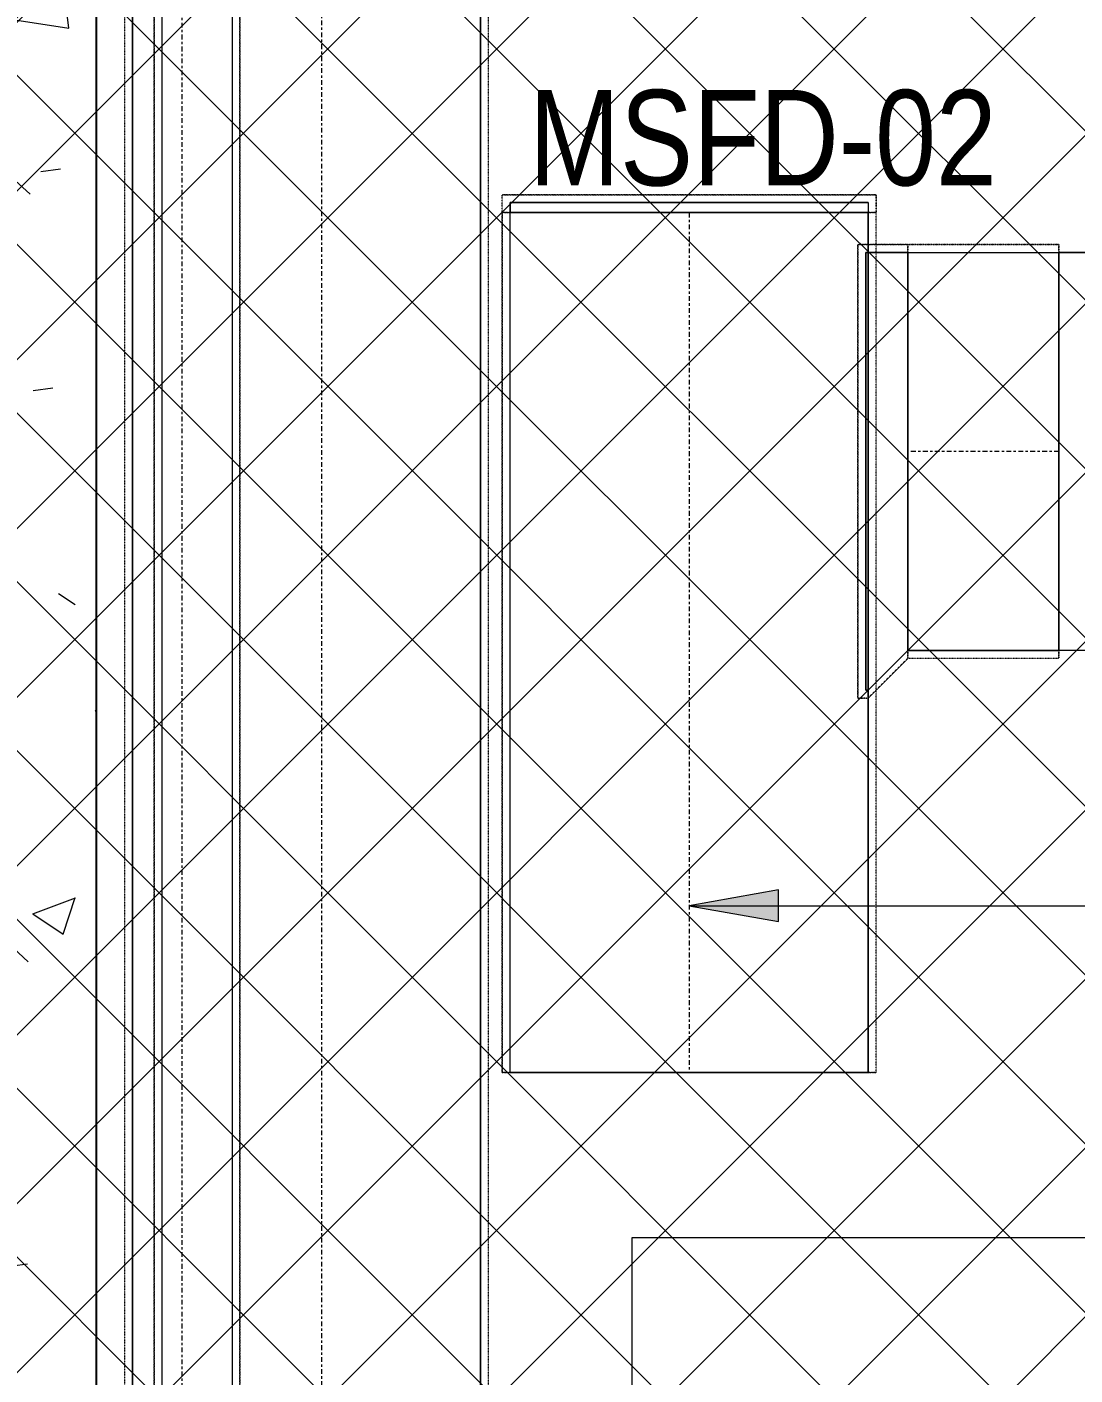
# Model space of a CAD drawing. Header units: inches. Extents: x -83664 to 20107, y -47222 to 19398.
# Drawn here: x -45722 to -43088, y -7943 to -4555 of the extents above; entities that cross this region are included whole.
import ezdxf

# ---------------------------------------------------------------- set-up
doc = ezdxf.new("R2010")
doc.units = ezdxf.units.IN
doc.header["$MEASUREMENT"] = 0
doc.linetypes.add('Center', pattern=[29.999999, 12, -6, 6, -6])
doc.linetypes.add('Hidden 0_50', pattern=[1.0584, 0.5292, -0.5292])
for name, color, linetype, lineweight in [('A-DETL-GENF', 7, 'Continuous', 9), ('A-WALL', 7, 'Continuous', 9), ('A-WALL-PATT', 7, 'Continuous', 25), ('G-ANNO-TEXT', 7, 'Continuous', 9), ('M-HVAC-DUCT-CNTR', 7, 'Center', 9), ('M-HVAC-DUCT-IDEN', 7, 'Continuous', 18)]:
    doc.layers.add(name, color=color, linetype=linetype, lineweight=lineweight)
doc.layers.add('M-HVAC-DUCT', color=7, linetype='Continuous', lineweight=9, true_color=0xffe97f)
doc.styles.add('Arial Narrow_21', font='ARIALN.TTF', dxfattribs={"height": 240})
pattern_1 = [(50, (0, 0), (1093.1044, -95.634), [114.3, -1257.3]), (355, (0, 0), (-211.4575, 1146.341), [91.44, -1005.84]), (100.451, (91.1, -8), (881.656, 1050.7), [97.14, -1068.54]), (46.184, (0, 304.8), (1626.475, -252.257), [171.45, -1885.95]), (96.636, (135.5, 283.8), (1424.416, 1484.565), [145.71, -1602.811]), (351.184, (0, 304.8), (1424.43, 1484.551), [137.16, -1508.76]), (21, (152.4, 228.6), (909.6863, -613.591), [114.3, -1257.3]), (326, (152.4, 228.6), (370.812, 1105.129), [91.44, -1005.84]), (71.451, (228.2, 177.5), (1280.503, 491.528), [97.14, -1068.54]), (37.5, (0, 0), (18.5313, 507.3303), [50.292, -943.356, 50.292, -970.788, -1009.65]), (37.5, (0, 0), (18.5313, 507.3303), [-2014.728, 50.292, -959.358]), (7.5, (0, 0), (400.9178, 601.0836), [50.292, -531.876, 50.292, -920.496, -384.81]), (7.5, (0, 0), (400.9178, 601.0836), [-1552.956, 50.292, -334.518]), (327.5, (-339.85, 0), (813.5452, -34.3737), [50.292, -330.708, 50.292, -1138.428, -1577.34]), (327.5, (-339.85, 0), (813.5452, -34.3737), [-1569.72, 50.292, -1527.048]), (317.5, (-492.25, 0), (888.7755, 152.56), [50.292, -445.008, 50.292, -739.14, -1120.14]), (317.5, (-492.25, 0), (888.7755, 152.56), [-1284.732, 50.292, -1069.848])]

# ---------------------------------------------------------------- blocks, each defined once
blk = doc.blocks.new('M_Rec Endcap - Standard-8296278-FIRST FLOOR AC CONDITIONING LAYOUT - PART A')
at = {"layer": 'M-HVAC-DUCT', "color": 30, "true_color": 0xff7f00}
for p, q in [((0, 450), (0, -450)), ((0, -450), (0, 450)), ((0, 450), (25, 450)), ((25, 450), (0, 450)), ((25, 450), (25, -450)), ((25, -450), (25, 450)), ((25, -450), (0, -450)), ((25, -450), (0, -450))]:
    blk.add_line(p, q, dxfattribs=at)
blk = doc.blocks.new('M_Rec Tap - Beveled - Standard-8350866-FIRST FLOOR AC CONDITIONING LAYOUT - PART A')
at = {"layer": 'M-HVAC-DUCT', "color": 30, "true_color": 0xff7f00}
for p, q in [((0, 600), (-6.096, 600)), ((-6.096, -500), (-6.096, 600)), ((-6.096, 600), (-6.096, -500)), ((-6.096, 600), (0, 600)), ((100, 500), (0, 600)), ((100, 500), (0, 600)), ((100, 500), (100, -500)), ((100, -500), (100, 500)), ((-6.096, -500), (100, -500)), ((100, -500), (-6.096, -500))]:
    blk.add_line(p, q, dxfattribs=at)
blk = doc.blocks.new('M_Rec Transition - Length - Standard-8350845-FIRST FLOOR AC CONDITIONING LAYOUT - PART A')
at = {"layer": 'M-HVAC-DUCT', "color": 30, "true_color": 0xff7f00}
for p, q in [((0, 500), (0, -500)), ((0, 500), (375, 500)), ((0, 500), (375, 500)), ((0, -500), (0, 500)), ((375, -500), (375, 500)), ((375, 500), (375, -500)), ((0, -500), (375, -500)), ((375, -500), (0, -500))]:
    blk.add_line(p, q, dxfattribs=at)
blk = doc.blocks.new('TEMW-SMBZ-HO-BM-HVAC-00002_rvt-1-FIRST FLOOR AC CONDITIONING LAYOUT - PART A')
at = {"layer": 'M-HVAC-DUCT', "color": 6, "linetype": 'Hidden 0_50', "true_color": 0xff00ff}
for p, q in [((106054.5, 95843.9), (106054.5, 90023.9)), ((106054.5, 90023.9), (106054.5, 95843.9)), ((106894.5, 90023.9), (106894.5, 95843.9)), ((106894.5, 90023.9), (106894.5, 95843.9))]:
    blk.add_line(p, q, dxfattribs=at)
at = {"layer": 'M-HVAC-DUCT', "color": 6, "true_color": 0xff00ff}
for p, q in [((106074.5, 90023.9), (106074.5, 95843.9)), ((106074.5, 90023.9), (106074.5, 95843.9)), ((106874.5, 95843.9), (106874.5, 90023.9)), ((106874.5, 90023.9), (106874.5, 95843.9))]:
    blk.add_line(p, q, dxfattribs=at)
at = {"layer": 'M-HVAC-DUCT', "color": 30, "linetype": 'Hidden 0_50', "true_color": 0xff7f00}
for p, q in [((105979.9, 95381.2), (105979.9, 89436.2)), ((105979.9, 95381.2), (105979.9, 89436.2)), ((106269.9, 89436.2), (106269.9, 95381.2)), ((106269.9, 95381.2), (106269.9, 89436.2)), ((107869, 93395.9), (106929, 93395.9)), ((106929, 93395.9), (107869, 93395.9)), ((106929, 93350.9), (106929, 93395.9)), ((106929, 93350.9), (106929, 93395.9)), ((107869, 93395.9), (107869, 93350.9)), ((107869, 93350.9), (107869, 93395.9)), ((107869, 93350.9), (106929, 93350.9)), ((106929, 93350.9), (107869, 93350.9)), ((106929, 93350.9), (107869, 93350.9)), ((107869, 93350.9), (106929, 93350.9)), ((106929, 93350.9), (106929, 91189.6)), ((106929, 91189.6), (106929, 93350.9)), ((107869, 91189.6), (107869, 93350.9)), ((107869, 91189.6), (107869, 93350.9)), ((107822.9, 92130.6), (107822.9, 93270.6)), ((107822.9, 93270.6), (107949, 93270.6)), ((107949, 93270.6), (107822.9, 93270.6)), ((107822.9, 93270.6), (107822.9, 92130.6)), ((107949, 93270.6), (107949, 92230.6)), ((107949, 92230.6), (107949, 93270.6)), ((108328.6, 93270.6), (107949, 93270.6)), ((107949, 93270.6), (108328.6, 93270.6)), ((107949, 93270.6), (107949, 92230.6)), ((107949, 92230.6), (107949, 93270.6)), ((108328.6, 93270.6), (108328.6, 92230.6)), ((108328.6, 92230.6), (108328.6, 93270.6)), ((107949, 92230.6), (107849, 92130.6)), ((107849, 92130.6), (107949, 92230.6)), ((107949, 92230.6), (108328.6, 92230.6)), ((107949, 92230.6), (108328.6, 92230.6)), ((107849, 92130.6), (107822.9, 92130.6)), ((107822.9, 92130.6), (107849, 92130.6)), ((106929, 91189.6), (107869, 91189.6)), ((107869, 91189.6), (106929, 91189.6))]:
    blk.add_line(p, q, dxfattribs=at)
at = {"layer": 'M-HVAC-DUCT', "color": 30, "true_color": 0xff7f00}
for p, q in [((105999.9, 89436.2), (105999.9, 95381.2)), ((105999.9, 95381.2), (105999.9, 89436.2)), ((106249.9, 95381.2), (106249.9, 89436.2)), ((106249.9, 95381.2), (106249.9, 89436.2)), ((107849, 93350.9), (106949, 93350.9)), ((106949, 93350.9), (107849, 93350.9)), ((106949, 91189.6), (106949, 93350.9)), ((106949, 91189.6), (106949, 93350.9)), ((107849, 93350.9), (107849, 91189.6)), ((107849, 91189.6), (107849, 93350.9)), ((107842.9, 93250.6), (107849, 93250.6)), ((107849, 93250.6), (107842.9, 93250.6)), ((107842.9, 92150.6), (107842.9, 93250.6)), ((107842.9, 93250.6), (107842.9, 92150.6)), ((107849, 92150.6), (107849, 93250.6)), ((107849, 92150.6), (107849, 93250.6)), ((107949, 92250.6), (107949, 93250.6)), ((107949, 93250.6), (107949, 92250.6)), ((107949, 93250.6), (108328.6, 93250.6)), ((107949, 93250.6), (108328.6, 93250.6)), ((108328.6, 92250.6), (108328.6, 93250.6)), ((108328.6, 93250.6), (108328.6, 92250.6)), ((108328.6, 92250.6), (107949, 92250.6)), ((107949, 92250.6), (108328.6, 92250.6)), ((107849, 92150.6), (107842.9, 92150.6)), ((107842.9, 92150.6), (107849, 92150.6)), ((107849, 91189.6), (106949, 91189.6)), ((106949, 91189.6), (107849, 91189.6))]:
    blk.add_line(p, q, dxfattribs=at)
at = {"layer": 'M-HVAC-DUCT-CNTR', "color": 6, "true_color": 0xff00ff}
blk.add_line((106474.5, 95843.9), (106474.5, 90023.9), dxfattribs=at)
at = {"layer": 'M-HVAC-DUCT-CNTR', "color": 30, "true_color": 0xff7f00}
for p, q in [((106124.9, 89436.2), (106124.9, 95381.2)), ((107399, 93350.9), (107399, 91189.6)), ((108328.6, 92750.6), (107949, 92750.6))]:
    blk.add_line(p, q, dxfattribs=at)
at = {"layer": 'M-HVAC-DUCT', "color": 6, "linetype": 'Hidden 0_50', "lineweight": 9, "true_color": 0xff00ff}
for name, p, rotation in [('M_Rec Endcap - Standard-8296278-FIRST FLOOR AC CONDITIONING LAYOUT - PART A', (107399, 93350.9), 90), ('M_Rec Transition - Length - Standard-8350845-FIRST FLOOR AC CONDITIONING LAYOUT - PART A', (108703.6, 92750.6), 180)]:
    blk.add_blockref(name, p, dxfattribs=dict(at, rotation=rotation))
at = {"layer": 'M-HVAC-DUCT', "color": 6, "linetype": 'Hidden 0_50', "lineweight": 9, "true_color": 0xff00ff, "extrusion": (0, 0, -1), "rotation": 180}
blk.add_blockref('M_Rec Tap - Beveled - Standard-8350866-FIRST FLOOR AC CONDITIONING LAYOUT - PART A', (-107849, 92750.6), dxfattribs=at)
blk = doc.blocks.new('TEMW-SMBZ-HO-BM-HVAC-00002_rvt-2-FIRST FLOOR AC CONDITIONING LAYOUT - PART A')
at = {"layer": 'M-HVAC-DUCT', "color": 6, "linetype": 'Hidden 0_50', "true_color": 0xff00ff}
for p, q in [((106054.5, 95843.9), (106054.5, 90023.9)), ((106054.5, 90023.9), (106054.5, 95843.9)), ((106894.5, 90023.9), (106894.5, 95843.9)), ((106894.5, 90023.9), (106894.5, 95843.9))]:
    blk.add_line(p, q, dxfattribs=at)
at = {"layer": 'M-HVAC-DUCT', "color": 6, "true_color": 0xff00ff}
for p, q in [((106074.5, 90023.9), (106074.5, 95843.9)), ((106074.5, 90023.9), (106074.5, 95843.9)), ((106874.5, 95843.9), (106874.5, 90023.9)), ((106874.5, 90023.9), (106874.5, 95843.9))]:
    blk.add_line(p, q, dxfattribs=at)
at = {"layer": 'M-HVAC-DUCT', "color": 30, "linetype": 'Hidden 0_50', "true_color": 0xff7f00}
for p, q in [((105979.9, 95381.2), (105979.9, 89436.2)), ((105979.9, 95381.2), (105979.9, 89436.2)), ((106269.9, 89436.2), (106269.9, 95381.2)), ((106269.9, 95381.2), (106269.9, 89436.2)), ((107869, 93395.9), (106929, 93395.9)), ((106929, 93395.9), (107869, 93395.9)), ((106929, 93350.9), (106929, 93395.9)), ((106929, 93350.9), (106929, 93395.9)), ((107869, 93395.9), (107869, 93350.9)), ((107869, 93350.9), (107869, 93395.9)), ((107869, 93350.9), (106929, 93350.9)), ((106929, 93350.9), (107869, 93350.9)), ((106929, 93350.9), (107869, 93350.9)), ((107869, 93350.9), (106929, 93350.9)), ((106929, 93350.9), (106929, 91189.6)), ((106929, 91189.6), (106929, 93350.9)), ((107869, 91189.6), (107869, 93350.9)), ((107869, 91189.6), (107869, 93350.9)), ((107822.9, 92130.6), (107822.9, 93270.6)), ((107822.9, 93270.6), (107949, 93270.6)), ((107949, 93270.6), (107822.9, 93270.6)), ((107822.9, 93270.6), (107822.9, 92130.6)), ((107949, 93270.6), (107949, 92230.6)), ((107949, 92230.6), (107949, 93270.6)), ((108328.6, 93270.6), (107949, 93270.6)), ((107949, 93270.6), (108328.6, 93270.6)), ((107949, 93270.6), (107949, 92230.6)), ((107949, 92230.6), (107949, 93270.6)), ((108328.6, 93270.6), (108328.6, 92230.6)), ((108328.6, 92230.6), (108328.6, 93270.6)), ((107949, 92230.6), (107849, 92130.6)), ((107849, 92130.6), (107949, 92230.6)), ((107949, 92230.6), (108328.6, 92230.6)), ((107949, 92230.6), (108328.6, 92230.6)), ((107849, 92130.6), (107822.9, 92130.6)), ((107822.9, 92130.6), (107849, 92130.6)), ((106929, 91189.6), (107869, 91189.6)), ((107869, 91189.6), (106929, 91189.6))]:
    blk.add_line(p, q, dxfattribs=at)
at = {"layer": 'M-HVAC-DUCT', "color": 30, "true_color": 0xff7f00}
for p, q in [((105999.9, 89436.2), (105999.9, 95381.2)), ((105999.9, 95381.2), (105999.9, 89436.2)), ((106249.9, 95381.2), (106249.9, 89436.2)), ((106249.9, 95381.2), (106249.9, 89436.2)), ((107849, 93350.9), (106949, 93350.9)), ((106949, 93350.9), (107849, 93350.9)), ((106949, 91189.6), (106949, 93350.9)), ((106949, 91189.6), (106949, 93350.9)), ((107849, 93350.9), (107849, 91189.6)), ((107849, 91189.6), (107849, 93350.9)), ((107842.9, 93250.6), (107849, 93250.6)), ((107849, 93250.6), (107842.9, 93250.6)), ((107842.9, 92150.6), (107842.9, 93250.6)), ((107842.9, 93250.6), (107842.9, 92150.6)), ((107849, 92150.6), (107849, 93250.6)), ((107849, 92150.6), (107849, 93250.6)), ((107949, 92250.6), (107949, 93250.6)), ((107949, 93250.6), (107949, 92250.6)), ((107949, 93250.6), (108328.6, 93250.6)), ((107949, 93250.6), (108328.6, 93250.6)), ((108328.6, 92250.6), (108328.6, 93250.6)), ((108328.6, 93250.6), (108328.6, 92250.6)), ((108328.6, 92250.6), (107949, 92250.6)), ((107949, 92250.6), (108328.6, 92250.6)), ((107849, 92150.6), (107842.9, 92150.6)), ((107842.9, 92150.6), (107849, 92150.6)), ((107849, 91189.6), (106949, 91189.6)), ((106949, 91189.6), (107849, 91189.6))]:
    blk.add_line(p, q, dxfattribs=at)
at = {"layer": 'M-HVAC-DUCT-CNTR', "color": 6, "true_color": 0xff00ff}
blk.add_line((106474.5, 95843.9), (106474.5, 90023.9), dxfattribs=at)
at = {"layer": 'M-HVAC-DUCT-CNTR', "color": 30, "true_color": 0xff7f00}
for p, q in [((106124.9, 89436.2), (106124.9, 95381.2)), ((107399, 93350.9), (107399, 91189.6)), ((108328.6, 92750.6), (107949, 92750.6))]:
    blk.add_line(p, q, dxfattribs=at)
at = {"layer": 'M-HVAC-DUCT', "color": 6, "linetype": 'Hidden 0_50', "lineweight": 9, "true_color": 0xff00ff}
for name, p, rotation in [('M_Rec Endcap - Standard-8296278-FIRST FLOOR AC CONDITIONING LAYOUT - PART A', (107399, 93350.9), 90), ('M_Rec Transition - Length - Standard-8350845-FIRST FLOOR AC CONDITIONING LAYOUT - PART A', (108703.6, 92750.6), 180)]:
    blk.add_blockref(name, p, dxfattribs=dict(at, rotation=rotation))
at = {"layer": 'M-HVAC-DUCT', "color": 6, "linetype": 'Hidden 0_50', "lineweight": 9, "true_color": 0xff00ff, "extrusion": (0, 0, -1), "rotation": 180}
blk.add_blockref('M_Rec Tap - Beveled - Standard-8350866-FIRST FLOOR AC CONDITIONING LAYOUT - PART A', (-107849, 92750.6), dxfattribs=at)
blk = doc.blocks.new('SMBZ_Hospital Arch Model_2026_01_29_rvt-1-FIRST FLOOR AC CONDITIONING LAYOUT - PART A')
at = {"layer": 'A-WALL-PATT', "lineweight": 9, "true_color": 0xbbbbbb}
h = blk.add_hatch(dxfattribs=at)
h.set_pattern_fill('FP_14', color=9, style=0, pattern_type=2)
h.set_pattern_definition(pattern_1)
h.paths.add_polyline_path([(105909.4, 90482.7), (105909.4, 97294.5), (105384.4, 97294.5), (105384.4, 90482.7)])
h = blk.add_hatch(dxfattribs=at)
h.set_pattern_fill('FP_14', color=9, style=0, pattern_type=2)
h.set_pattern_definition(pattern_1)
h.paths.add_polyline_path([(102384.4, 89982.7), (105909.4, 89982.7), (105909.4, 90482.7), (102384.4, 90482.7)])
at = {"layer": 'A-WALL', "color": 9, "lineweight": 25, "true_color": 0xbbbbbb}
for p, q in [((105909.4, 90482.7), (105909.4, 97294.5)), ((105909.4, 89982.7), (105909.4, 90482.7))]:
    blk.add_line(p, q, dxfattribs=at)
at = {"layer": 'A-WALL', "color": 9, "true_color": 0xbbbbbb}
for q in [(105909.4, 96194.5), (105909.4, 89982.7)]:
    blk.add_line((105909.4, 90482.7), q, dxfattribs=at)

msp = doc.modelspace()

# ---------------------------------------------------------------- hatches: boundary and pattern name
at = {"layer": 'A-DETL-GENF', "true_color": 0xff0000}
h = msp.add_hatch(dxfattribs=at)
h.set_pattern_fill('FP_59', color=1, style=0, pattern_type=2)
h.set_pattern_definition([(45, (-151456.65, -98372.2), (-212.13203, 212.13203), []), (135, (-151456.65, -98372.2), (-212.13203, -212.13203), [])])
h.paths.add_polyline_path([(-62993, -37189.5), (-27297.3, -37189.5), (-27297.3, -98.4), (-62993, -98.4), (-62993, -33333)])
at = {"layer": 'M-HVAC-DUCT-IDEN', "lineweight": 9}
msp.add_hatch(color=256, dxfattribs=at).paths.add_polyline_path([(-44057.7, -6763.4), (-43832.7, -6803.1), (-43832.7, -6723.7)])

# ---------------------------------------------------------------- linework, layer by layer
for p, q in [((-43832.7, -6723.7), (-44057.7, -6763.4)), ((-43832.7, -6803.1), (-43832.7, -6723.7)), ((-44057.7, -6763.4), (-43832.7, -6803.1)), ((-44057.7, -6763.4), (-42755.8, -6763.4)), ((-44201, -7597.4), (-42809.8, -7597.4)), ((-44201, -8848.3), (-44201, -7597.4))]:
    msp.add_line(p, q, dxfattribs=at)

# ---------------------------------------------------------------- block references
at = {"lineweight": 5}
for name in ['SMBZ_Hospital Arch Model_2026_01_29_rvt-1-FIRST FLOOR AC CONDITIONING LAYOUT - PART A', 'TEMW-SMBZ-HO-BM-HVAC-00002_rvt-1-FIRST FLOOR AC CONDITIONING LAYOUT - PART A', 'TEMW-SMBZ-HO-BM-HVAC-00002_rvt-2-FIRST FLOOR AC CONDITIONING LAYOUT - PART A']:
    msp.add_blockref(name, (-151456.7, -98372.2), dxfattribs=at)

# ---------------------------------------------------------------- texts
at = {"layer": 'G-ANNO-TEXT', "insert": (-44460.3, -4713), "char_height": 240, "width": 1491.139, "attachment_point": 1, "style": 'Arial Narrow_21'}
msp.add_mtext('MSFD-02', dxfattribs=at)

doc.saveas('drawing.dxf')
